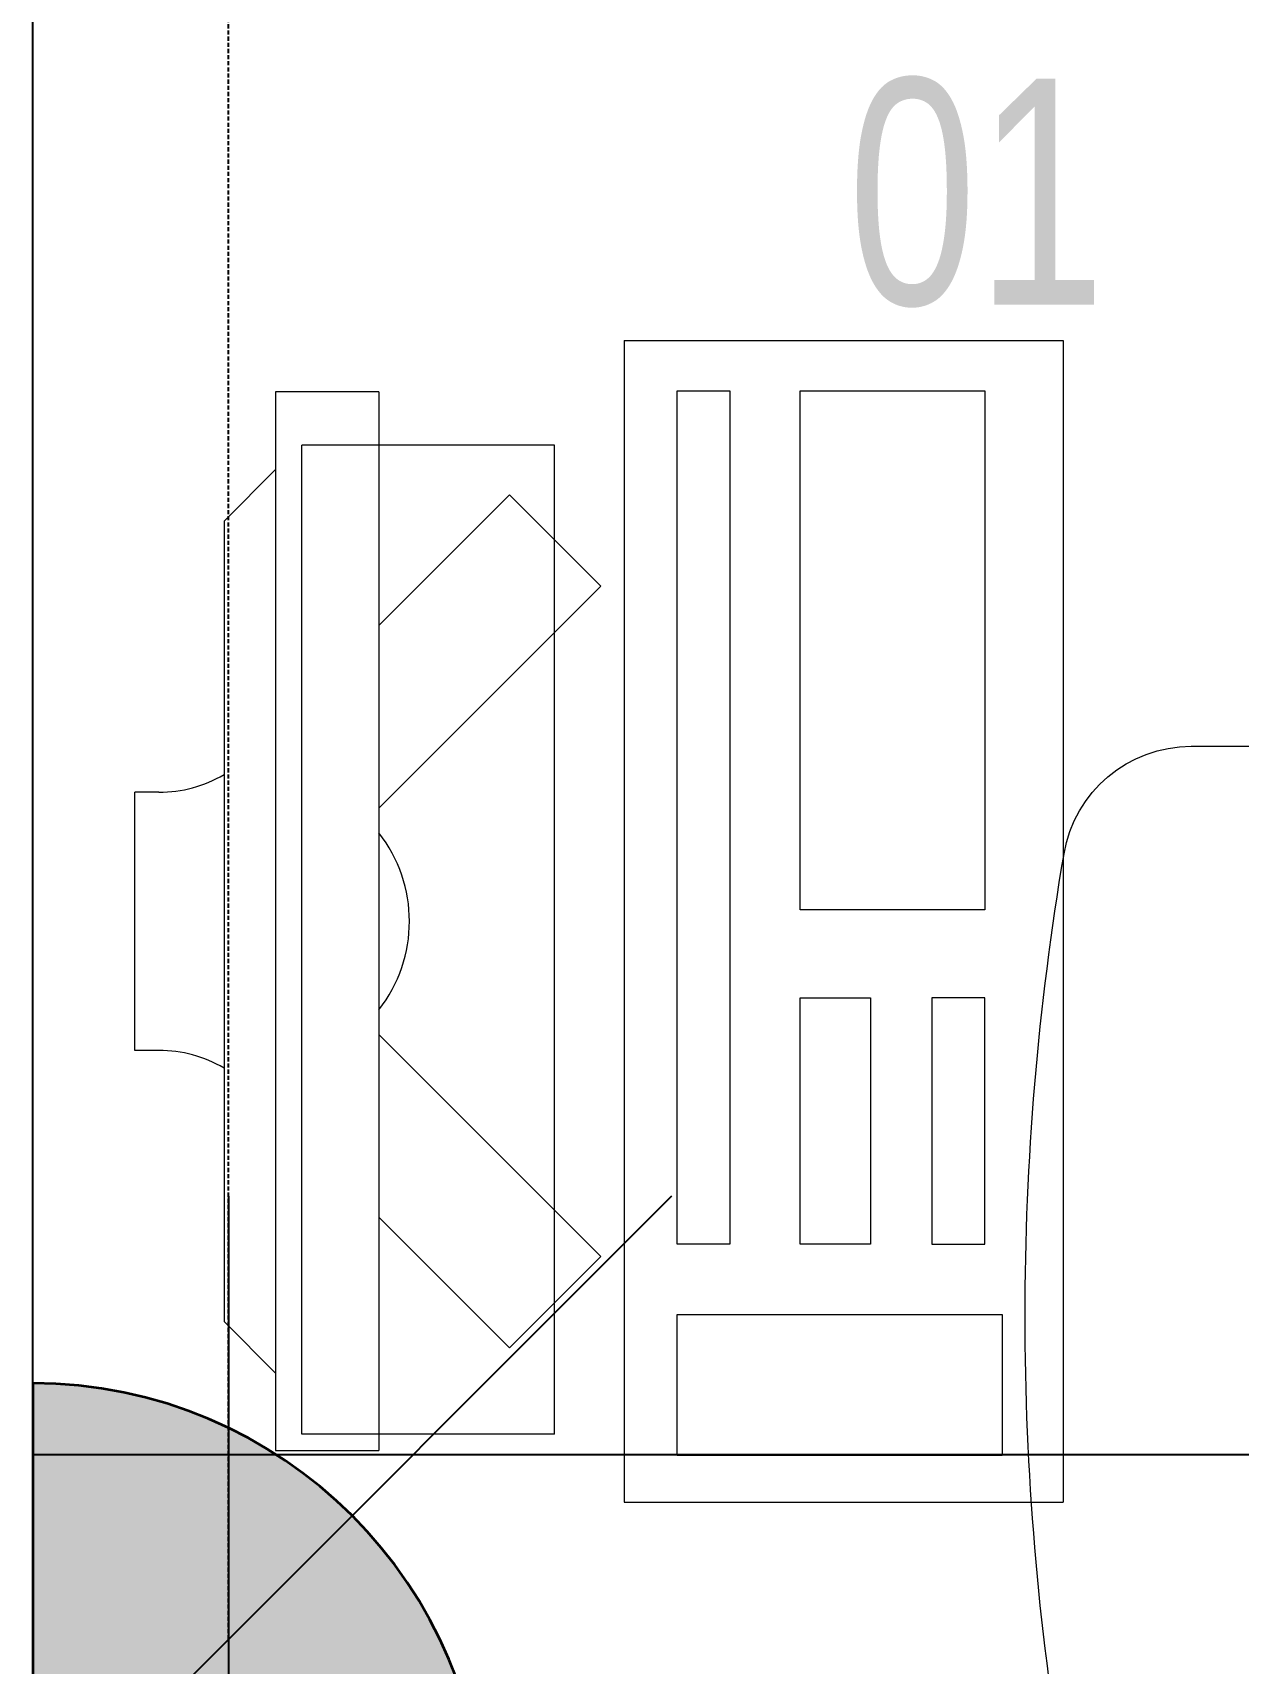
# Model space of a CAD drawing. Extents: x -178977 to 231842, y -29287 to 19916.
# Drawn here: x 29316 to 29783, y 3159 to 3791 of the extents above; entities that cross this region are included whole.
import ezdxf
from ezdxf.enums import TextEntityAlignment as Align

# ---------------------------------------------------------------- set-up
doc = ezdxf.new("R2010")
doc.units = 0
doc.header["$LTSCALE"] = 0.25
doc.linetypes.add('DASHDOT', pattern=[25.4, 12.7, -6.35, 0, -6.35])
doc.linetypes.add('HIDDEN', pattern=[9.525, 6.35, -3.175])
for name, color, linetype, lineweight in [('01-First Floor-FUR$0$72_EGR_EQP_TAG', 142, 'Continuous', 5), ('01-First Floor-FUR$0$LOADING', 253, 'Continuous', 5), ('01-First Floor-FUR$0$Walls', 251, 'Continuous', 5), ('E-LITE-CLNG-CNDT', 6, 'DASHDOT', 35), ('E-LITE-EXIT-NUMB', 6, 'Continuous', 25), ('E-POWR-FLOR-CNDT', 6, 'HIDDEN', 25), ('E-POWR-WALL @ 100', 4, 'Continuous', 35)]:
    doc.layers.add(name, color=color, linetype=linetype, lineweight=lineweight)
doc.layers.add('01-First Floor-FUR$0$FALSE CEILING', color=251, linetype='Continuous')
doc.styles.add('01-First Floor-FUR$0$X3G_ENTITY_257CFD', font='swisscl.ttf', dxfattribs={"height": 200})
doc.styles.add('DC_SIMPLEX', font='SIMPLEX.shx', dxfattribs={"width": 0.7})

# ---------------------------------------------------------------- blocks, each defined once
blk = doc.blocks.new('01-First Floor-FUR$0$ITCWLS1-P')
at = {"layer": '01-First Floor-FUR$0$LOADING'}
for p, q in [((-0.17, 0.45), (-0.17, 0)), ((-0.17, 0.45), (0, 0.45)), ((0, 0.45), (0, 0)), ((-0.26509, 0.43, 0), (-0.30509, 0.43, 0)), ((-0.30509, 0.43, 0), (-0.30509, 0.02, 0)), ((-0.26509, 0.43, 0), (-0.26509, 0.02, 0)), ((-0.14957, 0.43047), (-0.12914, 0.43047)), ((-0.12914, 0.43047), (-0.12914, 0.40893)), ((-0.197, 0.40939), (-0.295, 0.40939)), ((-0.295, 0.02639), (-0.295, 0.40939)), ((-0.197, 0.02639), (-0.197, 0.40939)), ((-0.32509, 0.38, 0), (-0.30509, 0.4, 0)), ((-0.32509, 0.38, 0), (-0.32509, 0.07, 0)), ((-0.35032, 0.275), (-0.35961, 0.275)), ((-0.35961, 0.175), (-0.35961, 0.275)), ((-0.35032, 0.175), (-0.35961, 0.175)), ((-0.32509, 0.07, 0), (-0.30509, 0.05, 0)), ((-0.197, 0.02639), (-0.295, 0.02639)), ((-0.30509, 0.02, 0), (-0.26509, 0.02, 0)), ((-0.17, 0), (0, 0))]:
    blk.add_line(p, q, dxfattribs=at)
at = {"layer": '01-First Floor-FUR$0$LOADING', "extrusion": (2.48281e-10, 3.18408e-10, -1)}
for p, q in [((-0.26509, 0.33952), (-0.21443, 0.39019)), ((-0.17907, 0.35483), (-0.21443, 0.39019)), ((-0.26509, 0.26881), (-0.17907, 0.35483))]:
    blk.add_line(p, q, dxfattribs=at)
at = {"layer": '01-First Floor-FUR$0$LOADING', "extrusion": (2.48281e-10, -3.18408e-10, -1)}
for p, q in [((-0.26509, 0.18119), (-0.17907, 0.09517)), ((-0.26509, 0.11048), (-0.21443, 0.05981)), ((-0.17907, 0.09517), (-0.21443, 0.05981))]:
    blk.add_line(p, q, dxfattribs=at)
at = {"layer": '01-First Floor-FUR$0$LOADING'}
for points in [[(-0.12914, 0.40893), (-0.12914, 0.09996), (-0.14957, 0.09996), (-0.14957, 0.43047)], [(-0.14957, 0.09997), (-0.14957, 0.09997), (-0.14957, 0.09997), (-0.14957, 0.09997), (-0.14957, 0.09997), (-0.14957, 0.09997), (-0.14957, 0.09997), (-0.14957, 0.09997), (-0.14957, 0.09997)], [(-0.14957, 0.09997), (-0.14957, 0.09997), (-0.14957, 0.09997), (-0.14957, 0.09997), (-0.14957, 0.09997), (-0.14957, 0.09997), (-0.14957, 0.09997), (-0.14957, 0.09997), (-0.14957, 0.09997), (-0.14957, 0.09997), (-0.14957, 0.09997), (-0.14957, 0.09997), (-0.14957, 0.09997), (-0.14957, 0.09997), (-0.14957, 0.09997), (-0.14957, 0.09997), (-0.14957, 0.09997), (-0.14957, 0.09997)], [(-0.14957, 0.09996), (-0.14957, 0.09996), (-0.14957, 0.09996), (-0.14957, 0.09996), (-0.14957, 0.09996), (-0.14957, 0.09996), (-0.14957, 0.09996), (-0.14957, 0.09996), (-0.14957, 0.09996), (-0.14957, 0.09996)], [(-0.14957, 0.09996), (-0.14957, 0.09996), (-0.14957, 0.09996), (-0.14957, 0.09996), (-0.14957, 0.09996), (-0.14957, 0.09996), (-0.14957, 0.09996)], [(-0.14957, 0.09997), (-0.14957, 0.09997), (-0.14957, 0.09997), (-0.14957, 0.09997), (-0.14957, 0.09997), (-0.14957, 0.09997), (-0.14957, 0.09997), (-0.14957, 0.09997), (-0.14957, 0.09997), (-0.14957, 0.09997)], [(-0.14957, 0.09997), (-0.14957, 0.09997), (-0.14957, 0.09997), (-0.14957, 0.09997), (-0.14957, 0.09997), (-0.14957, 0.09997), (-0.14957, 0.09997), (-0.14957, 0.09997), (-0.14957, 0.09997), (-0.14957, 0.09997), (-0.14957, 0.09997), (-0.14957, 0.09997), (-0.14957, 0.09997), (-0.14957, 0.09997), (-0.14957, 0.09997)], [(-0.14957, 0.09997), (-0.14957, 0.09997), (-0.14957, 0.09997), (-0.14957, 0.09997), (-0.14957, 0.09997), (-0.14957, 0.09997), (-0.14957, 0.09997), (-0.14957, 0.09997), (-0.14957, 0.09997), (-0.14957, 0.09997)], [(-0.14957, 0.09997), (-0.14957, 0.09997), (-0.14957, 0.09997), (-0.14957, 0.09997), (-0.14957, 0.09997), (-0.14957, 0.09997), (-0.14957, 0.09997), (-0.14957, 0.09997), (-0.14957, 0.09997), (-0.14957, 0.09997)], [(-0.14957, 0.09996), (-0.14957, 0.09996), (-0.14957, 0.09996), (-0.14957, 0.09996), (-0.14957, 0.09996), (-0.14957, 0.09996), (-0.14957, 0.09996), (-0.14957, 0.09996), (-0.14957, 0.09996), (-0.14957, 0.09996), (-0.14957, 0.09996), (-0.14957, 0.09996), (-0.14957, 0.09996), (-0.14957, 0.09996), (-0.14957, 0.09996), (-0.14957, 0.09996), (-0.14957, 0.09996), (-0.14957, 0.09996), (-0.14957, 0.09997), (-0.14957, 0.09997), (-0.14957, 0.09997), (-0.14957, 0.09997), (-0.14957, 0.09997), (-0.14957, 0.09997), (-0.14957, 0.09997), (-0.14957, 0.09997), (-0.14957, 0.09997), (-0.14957, 0.09997), (-0.14957, 0.09997), (-0.14957, 0.09997), (-0.14957, 0.09997), (-0.14957, 0.09997), (-0.14956, 0.09997), (-0.14956, 0.09997), (-0.14956, 0.09997), (-0.14956, 0.09996), (-0.14956, 0.09996), (-0.14956, 0.09996), (-0.14956, 0.09996), (-0.14956, 0.09996), (-0.14956, 0.09996), (-0.14956, 0.09996), (-0.14956, 0.09996), (-0.14956, 0.09996), (-0.14956, 0.09996), (-0.14956, 0.09996), (-0.14956, 0.09996), (-0.14956, 0.09996), (-0.14957, 0.09996), (-0.14957, 0.09996), (-0.14957, 0.09996), (-0.14957, 0.09996), (-0.14957, 0.09996), (-0.14957, 0.09996)], [(-0.14957, 0.09996), (-0.14957, 0.09996), (-0.14957, 0.09996), (-0.14957, 0.09996), (-0.14957, 0.09996), (-0.14957, 0.09996), (-0.14957, 0.09996), (-0.14957, 0.09996), (-0.14957, 0.09996), (-0.14957, 0.09996), (-0.14957, 0.09997), (-0.14957, 0.09997), (-0.14957, 0.09997), (-0.14957, 0.09996), (-0.14957, 0.09996), (-0.14957, 0.09996), (-0.14957, 0.09996), (-0.14957, 0.09996), (-0.14957, 0.09996), (-0.14957, 0.09997), (-0.14957, 0.09997), (-0.14957, 0.09997), (-0.14957, 0.09997), (-0.14957, 0.09997), (-0.14957, 0.09997), (-0.14957, 0.09997), (-0.14957, 0.09997), (-0.14957, 0.09997), (-0.14957, 0.09997), (-0.14957, 0.09997), (-0.14957, 0.09997), (-0.14957, 0.09997), (-0.14957, 0.09997), (-0.14957, 0.09997), (-0.14957, 0.09997), (-0.14957, 0.09997), (-0.14957, 0.09997), (-0.14957, 0.09997), (-0.14957, 0.09997), (-0.14957, 0.09997), (-0.14957, 0.09997), (-0.14957, 0.09997), (-0.14957, 0.09997), (-0.14957, 0.09997), (-0.14957, 0.09997), (-0.14957, 0.09997), (-0.14957, 0.09997), (-0.14957, 0.09997), (-0.14957, 0.09997), (-0.14957, 0.09997), (-0.14957, 0.09997), (-0.14957, 0.09997), (-0.14957, 0.09997), (-0.14957, 0.09997), (-0.14957, 0.09997), (-0.14957, 0.09997), (-0.14957, 0.09997), (-0.14957, 0.09997), (-0.14957, 0.09997), (-0.14957, 0.09997), (-0.14957, 0.09997), (-0.14957, 0.09997), (-0.14957, 0.09997), (-0.14957, 0.09997), (-0.14957, 0.09997), (-0.14957, 0.09997), (-0.14957, 0.09997), (-0.14957, 0.09997), (-0.14957, 0.09997), (-0.14957, 0.09997), (-0.14957, 0.09997), (-0.14957, 0.09997), (-0.14957, 0.09997), (-0.14957, 0.09997), (-0.14957, 0.09997), (-0.14957, 0.09997), (-0.14957, 0.09997), (-0.14957, 0.09997), (-0.14957, 0.09997), (-0.14957, 0.09997), (-0.14956, 0.09997), (-0.14957, 0.09997), (-0.14957, 0.09997), (-0.14957, 0.09997), (-0.14957, 0.09997), (-0.14956, 0.09997), (-0.14957, 0.09997), (-0.14957, 0.09997), (-0.14957, 0.09997), (-0.14957, 0.09997), (-0.14957, 0.09997), (-0.14957, 0.09997), (-0.14957, 0.09997), (-0.14957, 0.09997), (-0.14957, 0.09997), (-0.14957, 0.09997), (-0.14956, 0.09997), (-0.14957, 0.09996), (-0.14957, 0.09996), (-0.14957, 0.09996), (-0.14956, 0.09996), (-0.14957, 0.09996), (-0.14957, 0.09996), (-0.14957, 0.09996), (-0.14957, 0.09996), (-0.14957, 0.09996), (-0.14957, 0.09996), (-0.14957, 0.09996), (-0.14957, 0.09996), (-0.14957, 0.09996), (-0.14957, 0.09996)], [(-0.14957, 0.09996), (-0.14957, 0.09996), (-0.14957, 0.09996), (-0.14957, 0.09996), (-0.14957, 0.09996), (-0.14957, 0.09996), (-0.14957, 0.09996), (-0.14957, 0.09996)], [(-0.14957, 0.09996), (-0.14957, 0.09996), (-0.14957, 0.09996), (-0.14957, 0.09996), (-0.14957, 0.09996), (-0.14957, 0.09996), (-0.14957, 0.09996), (-0.14957, 0.09996), (-0.14957, 0.09996), (-0.14957, 0.09996), (-0.14957, 0.09996), (-0.14957, 0.09996), (-0.14957, 0.09996), (-0.14957, 0.09996), (-0.14957, 0.09996), (-0.14957, 0.09996), (-0.14957, 0.09996), (-0.14957, 0.09996), (-0.14957, 0.09996), (-0.14957, 0.09996), (-0.14957, 0.09996), (-0.14957, 0.09996), (-0.14957, 0.09996), (-0.14957, 0.09996), (-0.14957, 0.09996), (-0.14957, 0.09996), (-0.14957, 0.09996), (-0.14957, 0.09996), (-0.14957, 0.09996), (-0.14957, 0.09996), (-0.14957, 0.09996), (-0.14957, 0.09996), (-0.14957, 0.09996), (-0.14957, 0.09996), (-0.14957, 0.09996), (-0.14957, 0.09996), (-0.14957, 0.09996), (-0.14957, 0.09996), (-0.14957, 0.09996), (-0.14957, 0.09996), (-0.14957, 0.09996), (-0.14957, 0.09996), (-0.14957, 0.09996), (-0.14957, 0.09996), (-0.14957, 0.09996), (-0.14957, 0.09996), (-0.14957, 0.09996), (-0.14957, 0.09996), (-0.14956, 0.09996), (-0.14956, 0.09996), (-0.14956, 0.09996), (-0.14956, 0.09996), (-0.14957, 0.09996), (-0.14957, 0.09996), (-0.14957, 0.09996), (-0.14957, 0.09996), (-0.14957, 0.09996), (-0.14957, 0.09996), (-0.14956, 0.09996), (-0.14957, 0.09996), (-0.14957, 0.09996), (-0.14957, 0.09996), (-0.14957, 0.09996), (-0.14957, 0.09996), (-0.14957, 0.09996), (-0.14957, 0.09996), (-0.14957, 0.09996), (-0.14957, 0.09996), (-0.14957, 0.09996), (-0.14956, 0.09996), (-0.14956, 0.09996), (-0.14957, 0.09996), (-0.14957, 0.09996), (-0.14957, 0.09996), (-0.14957, 0.09996), (-0.14957, 0.09996), (-0.14957, 0.09996), (-0.14957, 0.09996), (-0.14957, 0.09996), (-0.14957, 0.09996), (-0.14957, 0.09996), (-0.14957, 0.09996), (-0.14957, 0.09996), (-0.14957, 0.09996), (-0.14957, 0.09996), (-0.14957, 0.09996), (-0.14957, 0.09996), (-0.14957, 0.09996), (-0.14957, 0.09996)], [(-0.14957, 0.09996), (-0.14957, 0.09996), (-0.14957, 0.09996), (-0.14957, 0.09996), (-0.14957, 0.09996), (-0.14957, 0.09996), (-0.14957, 0.09996), (-0.14957, 0.09996), (-0.14957, 0.09996), (-0.14957, 0.09996), (-0.14957, 0.09996), (-0.14957, 0.09996)], [(-0.14957, 0.09996), (-0.14957, 0.09996), (-0.14956, 0.09996), (-0.14956, 0.09996), (-0.14956, 0.09996), (-0.14956, 0.09996), (-0.14957, 0.09996)], [(-0.14957, 0.09996), (-0.14957, 0.09996), (-0.14957, 0.09996), (-0.14957, 0.09996), (-0.14957, 0.09996), (-0.14957, 0.09996), (-0.14957, 0.09996), (-0.14957, 0.09996), (-0.14957, 0.09996), (-0.14956, 0.09996), (-0.14956, 0.09996), (-0.14956, 0.09996), (-0.14956, 0.09996), (-0.14956, 0.09996), (-0.14956, 0.09996), (-0.14956, 0.09996), (-0.14957, 0.09996)]]:
    blk.add_lwpolyline(points, dxfattribs=at)
for points in [[(-0.1019, 0.43047), (-0.03039, 0.43047), (-0.03039, 0.22944), (-0.1019, 0.22944)], [(-0.1019, 0.19536), (-0.07466, 0.19536), (-0.07466, 0.09996), (-0.1019, 0.09996)], [(-0.03039, 0.19536), (-0.05082, 0.19536), (-0.05082, 0.09996), (-0.03039, 0.09996)], [(-0.14956, 0.09996), (-0.14956, 0.09996), (-0.14956, 0.09996), (-0.14956, 0.09996), (-0.14956, 0.09996), (-0.14956, 0.09996), (-0.14956, 0.09996), (-0.14956, 0.09996), (-0.14957, 0.09996), (-0.14957, 0.09996), (-0.14957, 0.09996), (-0.14957, 0.09996), (-0.14957, 0.09996), (-0.14957, 0.09996), (-0.14957, 0.09996), (-0.14957, 0.09996), (-0.14957, 0.09996), (-0.14957, 0.09996), (-0.14957, 0.09996), (-0.14957, 0.09996), (-0.14957, 0.09996), (-0.14957, 0.09996), (-0.14957, 0.09996), (-0.14957, 0.09996), (-0.14957, 0.09996), (-0.14957, 0.09996), (-0.14957, 0.09996), (-0.14957, 0.09996), (-0.14957, 0.09996), (-0.14957, 0.09996), (-0.14957, 0.09996), (-0.14957, 0.09996), (-0.14957, 0.09996), (-0.14957, 0.09996), (-0.14957, 0.09996), (-0.14957, 0.09996), (-0.14957, 0.09996), (-0.14957, 0.09996), (-0.14957, 0.09996), (-0.14957, 0.09996), (-0.14957, 0.09996), (-0.14957, 0.09996), (-0.14957, 0.09996), (-0.14957, 0.09996), (-0.14957, 0.09996), (-0.14957, 0.09996), (-0.14957, 0.09996), (-0.14957, 0.09996), (-0.14957, 0.09996), (-0.14957, 0.09996), (-0.14957, 0.09996), (-0.14957, 0.09996), (-0.14957, 0.09996), (-0.14957, 0.09996), (-0.14957, 0.09996), (-0.14957, 0.09996), (-0.14957, 0.09996), (-0.14956, 0.09996), (-0.14956, 0.09996), (-0.14956, 0.09996), (-0.14956, 0.09996), (-0.14956, 0.09996), (-0.14956, 0.09996), (-0.14956, 0.09996), (-0.14956, 0.09996), (-0.14956, 0.09996), (-0.14956, 0.09996), (-0.14956, 0.09996), (-0.14956, 0.09996), (-0.14956, 0.09996), (-0.14956, 0.09996), (-0.14956, 0.09996), (-0.14956, 0.09996), (-0.14956, 0.09996), (-0.14956, 0.09996), (-0.14956, 0.09996), (-0.14956, 0.09996), (-0.14956, 0.09996), (-0.14956, 0.09996), (-0.14956, 0.09996), (-0.14956, 0.09996), (-0.14956, 0.09996), (-0.14956, 0.09996), (-0.14956, 0.09996), (-0.14956, 0.09996), (-0.14956, 0.09996), (-0.14956, 0.09996), (-0.14956, 0.09996), (-0.14956, 0.09996), (-0.14957, 0.09996), (-0.14957, 0.09996), (-0.14957, 0.09996), (-0.14957, 0.09996), (-0.14957, 0.09996), (-0.14957, 0.09996), (-0.14957, 0.09996), (-0.14957, 0.09996), (-0.14957, 0.09996), (-0.14957, 0.09996), (-0.14957, 0.09996), (-0.14957, 0.09996), (-0.14957, 0.09996), (-0.14957, 0.09996), (-0.14957, 0.09996), (-0.14957, 0.09996), (-0.14957, 0.09996), (-0.14957, 0.09996), (-0.14957, 0.09996), (-0.14957, 0.09996), (-0.14957, 0.09996), (-0.14957, 0.09996), (-0.14957, 0.09996), (-0.14957, 0.09996), (-0.14957, 0.09996), (-0.14957, 0.09996), (-0.14957, 0.09996), (-0.14957, 0.09996), (-0.14957, 0.09996), (-0.14957, 0.09996), (-0.14957, 0.09996), (-0.14957, 0.09996), (-0.14957, 0.09996), (-0.14957, 0.09996), (-0.14957, 0.09996), (-0.14957, 0.09996), (-0.14957, 0.09996), (-0.14957, 0.09996), (-0.14957, 0.09996), (-0.14957, 0.09996), (-0.14957, 0.09996), (-0.14957, 0.09996), (-0.14957, 0.09996), (-0.14957, 0.09996), (-0.14957, 0.09996), (-0.14957, 0.09996), (-0.14957, 0.09996), (-0.14957, 0.09996), (-0.14957, 0.09996), (-0.14957, 0.09996), (-0.14957, 0.09996), (-0.14957, 0.09996), (-0.14957, 0.09996), (-0.14957, 0.09996), (-0.14957, 0.09996), (-0.14957, 0.09996), (-0.14957, 0.09996), (-0.14957, 0.09996), (-0.14957, 0.09996), (-0.14957, 0.09996), (-0.14957, 0.09996), (-0.14957, 0.09996), (-0.14957, 0.09996), (-0.14957, 0.09996), (-0.14957, 0.09996), (-0.14956, 0.09996), (-0.14956, 0.09996), (-0.14956, 0.09996), (-0.14956, 0.09996), (-0.14956, 0.09996), (-0.14956, 0.09996), (-0.14956, 0.09996), (-0.14956, 0.09996), (-0.14956, 0.09996), (-0.14956, 0.09996), (-0.14956, 0.09996), (-0.14956, 0.09996), (-0.14956, 0.09996), (-0.14956, 0.09996), (-0.14956, 0.09996), (-0.14956, 0.09996), (-0.14956, 0.09996), (-0.14956, 0.09996), (-0.14956, 0.09996), (-0.14956, 0.09996), (-0.14956, 0.09996), (-0.14956, 0.09996), (-0.14956, 0.09996), (-0.14956, 0.09996), (-0.14956, 0.09996), (-0.14956, 0.09996), (-0.14956, 0.09996), (-0.14956, 0.09996), (-0.14956, 0.09996), (-0.14956, 0.09996), (-0.14956, 0.09996), (-0.14956, 0.09996), (-0.14956, 0.09996), (-0.14956, 0.09996), (-0.14956, 0.09996), (-0.14956, 0.09996), (-0.14956, 0.09996), (-0.14956, 0.09996), (-0.14956, 0.09996), (-0.14956, 0.09996), (-0.14956, 0.09996), (-0.14956, 0.09996), (-0.14956, 0.09996), (-0.14956, 0.09996), (-0.14956, 0.09996), (-0.14956, 0.09996), (-0.14956, 0.09996), (-0.14957, 0.09996), (-0.14957, 0.09996), (-0.14957, 0.09996), (-0.14957, 0.09996), (-0.14957, 0.09996), (-0.14957, 0.09996), (-0.14957, 0.09996), (-0.14957, 0.09996), (-0.14957, 0.09996), (-0.14957, 0.09996), (-0.14957, 0.09996), (-0.14957, 0.09996), (-0.14957, 0.09996), (-0.14957, 0.09996), (-0.14957, 0.09996), (-0.14957, 0.09996), (-0.14957, 0.09996), (-0.14957, 0.09996), (-0.14957, 0.09996), (-0.14957, 0.09996), (-0.14957, 0.09996), (-0.14957, 0.09996), (-0.14957, 0.09996), (-0.14957, 0.09996), (-0.14957, 0.09996), (-0.14957, 0.09996), (-0.14957, 0.09996), (-0.14957, 0.09996), (-0.14957, 0.09996), (-0.14957, 0.09996), (-0.14957, 0.09996), (-0.14957, 0.09996), (-0.14957, 0.09996), (-0.14957, 0.09996), (-0.14956, 0.09996), (-0.14956, 0.09996), (-0.14956, 0.09996), (-0.14956, 0.09996), (-0.14956, 0.09996), (-0.14956, 0.09996), (-0.14956, 0.09996), (-0.14956, 0.09996), (-0.14956, 0.09996), (-0.14956, 0.09996), (-0.14956, 0.09996), (-0.14956, 0.09996), (-0.14956, 0.09996), (-0.14956, 0.09996), (-0.14956, 0.09996), (-0.14956, 0.09996), (-0.14956, 0.09996), (-0.14956, 0.09996), (-0.14956, 0.09996), (-0.14956, 0.09996), (-0.14956, 0.09996), (-0.14956, 0.09996), (-0.14956, 0.09996), (-0.14956, 0.09996), (-0.14956, 0.09996), (-0.14956, 0.09996), (-0.14956, 0.09996), (-0.14956, 0.09996), (-0.14956, 0.09996), (-0.14956, 0.09996), (-0.14956, 0.09996), (-0.14956, 0.09996), (-0.14956, 0.09996), (-0.14956, 0.09996), (-0.14956, 0.09996), (-0.14956, 0.09996), (-0.14956, 0.09996), (-0.14956, 0.09996), (-0.14956, 0.09996), (-0.14956, 0.09996), (-0.14956, 0.09996), (-0.14956, 0.09996)], [(-0.14957, 0.09996), (-0.14957, 0.09996), (-0.14957, 0.09996), (-0.14957, 0.09996), (-0.14957, 0.09996), (-0.14957, 0.09996), (-0.14957, 0.09996), (-0.14957, 0.09996), (-0.14957, 0.09996), (-0.14957, 0.09996), (-0.14957, 0.09996), (-0.14957, 0.09996), (-0.14957, 0.09996), (-0.14957, 0.09996), (-0.14957, 0.09996), (-0.14957, 0.09996), (-0.14957, 0.09996), (-0.14957, 0.09996), (-0.14957, 0.09996), (-0.14957, 0.09996), (-0.14957, 0.09996), (-0.14957, 0.09996), (-0.14957, 0.09996), (-0.14957, 0.09996), (-0.14957, 0.09996), (-0.14957, 0.09996), (-0.14957, 0.09996), (-0.14957, 0.09996), (-0.14957, 0.09996), (-0.14957, 0.09996), (-0.14957, 0.09996), (-0.14957, 0.09996), (-0.14957, 0.09996), (-0.14957, 0.09996), (-0.14957, 0.09996), (-0.14957, 0.09996), (-0.14957, 0.09996), (-0.14957, 0.09996), (-0.14957, 0.09996), (-0.14957, 0.09996), (-0.14957, 0.09996), (-0.14957, 0.09996), (-0.14957, 0.09996), (-0.14957, 0.09996), (-0.14957, 0.09996), (-0.14957, 0.09996), (-0.14957, 0.09996), (-0.14957, 0.09996), (-0.14957, 0.09996), (-0.14957, 0.09996), (-0.14957, 0.09996), (-0.14957, 0.09996), (-0.14957, 0.09996), (-0.14957, 0.09996), (-0.14957, 0.09996), (-0.14957, 0.09996), (-0.14957, 0.09996), (-0.14957, 0.09996), (-0.14957, 0.09996), (-0.14957, 0.09996), (-0.14957, 0.09996), (-0.14957, 0.09996), (-0.14957, 0.09996), (-0.14957, 0.09996), (-0.14957, 0.09996), (-0.14957, 0.09996), (-0.14957, 0.09996), (-0.14957, 0.09996), (-0.14957, 0.09996), (-0.14957, 0.09996), (-0.14957, 0.09996), (-0.14957, 0.09996), (-0.14957, 0.09996), (-0.14957, 0.09996), (-0.14957, 0.09996), (-0.14957, 0.09996), (-0.14957, 0.09996), (-0.14957, 0.09996), (-0.14957, 0.09996), (-0.14957, 0.09996), (-0.14957, 0.09996), (-0.14957, 0.09996), (-0.14957, 0.09996), (-0.14957, 0.09996), (-0.14957, 0.09996), (-0.14957, 0.09996), (-0.14957, 0.09996), (-0.14957, 0.09996), (-0.14957, 0.09996), (-0.14957, 0.09996), (-0.14957, 0.09996), (-0.14957, 0.09996), (-0.14957, 0.09996), (-0.14957, 0.09996), (-0.14957, 0.09996), (-0.14957, 0.09996), (-0.14957, 0.09996), (-0.14957, 0.09996), (-0.14957, 0.09996), (-0.14957, 0.09996), (-0.14957, 0.09996), (-0.14957, 0.09996), (-0.14957, 0.09996), (-0.14957, 0.09996), (-0.14957, 0.09996), (-0.14957, 0.09996), (-0.14957, 0.09996), (-0.14957, 0.09996), (-0.14957, 0.09996), (-0.14957, 0.09996), (-0.14957, 0.09996), (-0.14957, 0.09996), (-0.14957, 0.09996), (-0.14957, 0.09996), (-0.14957, 0.09996), (-0.14957, 0.09996), (-0.14957, 0.09996), (-0.14957, 0.09996), (-0.14957, 0.09996), (-0.14957, 0.09996), (-0.14957, 0.09996), (-0.14957, 0.09996), (-0.14957, 0.09996), (-0.14957, 0.09996), (-0.14957, 0.09996), (-0.14957, 0.09996), (-0.14957, 0.09996), (-0.14957, 0.09996), (-0.14957, 0.09996), (-0.14957, 0.09996), (-0.14957, 0.09996), (-0.14957, 0.09996), (-0.14957, 0.09996), (-0.14957, 0.09996), (-0.14957, 0.09996), (-0.14957, 0.09996), (-0.14957, 0.09996), (-0.14957, 0.09996), (-0.14957, 0.09996), (-0.14957, 0.09996), (-0.14957, 0.09996), (-0.14957, 0.09996), (-0.14957, 0.09996), (-0.14957, 0.09996), (-0.14957, 0.09996), (-0.14957, 0.09996), (-0.14957, 0.09996), (-0.14957, 0.09996), (-0.14957, 0.09996), (-0.14957, 0.09996), (-0.14957, 0.09996), (-0.14957, 0.09996), (-0.14957, 0.09996), (-0.14957, 0.09996), (-0.14957, 0.09996), (-0.14957, 0.09996), (-0.14957, 0.09996), (-0.14957, 0.09996), (-0.14957, 0.09996), (-0.14957, 0.09996), (-0.14957, 0.09996), (-0.14957, 0.09996), (-0.14957, 0.09996), (-0.14957, 0.09996), (-0.14957, 0.09996), (-0.14957, 0.09996), (-0.14957, 0.09996), (-0.14957, 0.09996), (-0.14957, 0.09996), (-0.14957, 0.09996), (-0.14957, 0.09996), (-0.14957, 0.09996), (-0.14957, 0.09996), (-0.14957, 0.09996), (-0.14957, 0.09996), (-0.14957, 0.09996), (-0.14957, 0.09996), (-0.14957, 0.09996), (-0.14957, 0.09996), (-0.14957, 0.09996), (-0.14957, 0.09996), (-0.14957, 0.09996), (-0.14957, 0.09996), (-0.14957, 0.09996), (-0.14957, 0.09996), (-0.14957, 0.09996), (-0.14957, 0.09996), (-0.14957, 0.09996), (-0.14957, 0.09996), (-0.14957, 0.09996), (-0.14957, 0.09996), (-0.14957, 0.09996), (-0.14957, 0.09996), (-0.14957, 0.09996), (-0.14957, 0.09996), (-0.14957, 0.09996), (-0.14957, 0.09996), (-0.14957, 0.09996), (-0.14957, 0.09996), (-0.14957, 0.09996), (-0.14957, 0.09996), (-0.14957, 0.09996), (-0.14957, 0.09996), (-0.14957, 0.09996), (-0.14957, 0.09996), (-0.14957, 0.09996), (-0.14957, 0.09996), (-0.14957, 0.09996), (-0.14957, 0.09996), (-0.14957, 0.09996), (-0.14957, 0.09996), (-0.14957, 0.09996), (-0.14957, 0.09996), (-0.14957, 0.09996)], [(-0.14957, 0.09996), (-0.14957, 0.09996), (-0.14957, 0.09996), (-0.14957, 0.09996), (-0.14957, 0.09996), (-0.14957, 0.09996), (-0.14957, 0.09996), (-0.14957, 0.09996), (-0.14957, 0.09996), (-0.14957, 0.09996), (-0.14957, 0.09996), (-0.14957, 0.09996), (-0.14957, 0.09996), (-0.14957, 0.09996), (-0.14957, 0.09996), (-0.14957, 0.09996), (-0.14957, 0.09996), (-0.14957, 0.09996), (-0.14957, 0.09996), (-0.14957, 0.09996), (-0.14957, 0.09996), (-0.14957, 0.09996), (-0.14957, 0.09996), (-0.14957, 0.09996), (-0.14957, 0.09996), (-0.14957, 0.09996), (-0.14957, 0.09996), (-0.14957, 0.09996), (-0.14957, 0.09996), (-0.14957, 0.09996), (-0.14957, 0.09996), (-0.14957, 0.09996), (-0.14957, 0.09996), (-0.14957, 0.09996), (-0.14957, 0.09996), (-0.14957, 0.09996), (-0.14957, 0.09996), (-0.14957, 0.09996), (-0.14957, 0.09996), (-0.14957, 0.09996), (-0.14957, 0.09996), (-0.14957, 0.09996), (-0.14957, 0.09996), (-0.14957, 0.09996), (-0.14957, 0.09996), (-0.14957, 0.09996), (-0.14957, 0.09996), (-0.14957, 0.09996), (-0.14957, 0.09996), (-0.14957, 0.09996), (-0.14957, 0.09996), (-0.14957, 0.09996), (-0.14957, 0.09996), (-0.14957, 0.09996), (-0.14957, 0.09996), (-0.14957, 0.09996), (-0.14957, 0.09996), (-0.14957, 0.09996), (-0.14957, 0.09996), (-0.14957, 0.09996), (-0.14957, 0.09996), (-0.14957, 0.09996), (-0.14957, 0.09996), (-0.14957, 0.09996), (-0.14957, 0.09996), (-0.14957, 0.09996), (-0.14957, 0.09996), (-0.14957, 0.09996), (-0.14957, 0.09996), (-0.14957, 0.09996), (-0.14957, 0.09996), (-0.14957, 0.09996), (-0.14957, 0.09996), (-0.14957, 0.09996), (-0.14957, 0.09996), (-0.14957, 0.09996), (-0.14957, 0.09996), (-0.14957, 0.09996), (-0.14957, 0.09996), (-0.14957, 0.09996), (-0.14957, 0.09996), (-0.14957, 0.09996), (-0.14957, 0.09996), (-0.14957, 0.09996), (-0.14957, 0.09996), (-0.14957, 0.09996), (-0.14957, 0.09996), (-0.14957, 0.09996), (-0.14957, 0.09996), (-0.14957, 0.09996), (-0.14957, 0.09996), (-0.14957, 0.09996), (-0.14957, 0.09996), (-0.14957, 0.09996), (-0.14957, 0.09996), (-0.14957, 0.09996), (-0.14957, 0.09996), (-0.14957, 0.09996), (-0.14957, 0.09996), (-0.14957, 0.09996), (-0.14957, 0.09996), (-0.14957, 0.09996), (-0.14957, 0.09996), (-0.14957, 0.09996), (-0.14957, 0.09996), (-0.14957, 0.09996), (-0.14957, 0.09996), (-0.14957, 0.09996), (-0.14957, 0.09996), (-0.14957, 0.09996), (-0.14957, 0.09996), (-0.14957, 0.09996), (-0.14957, 0.09996), (-0.14957, 0.09996), (-0.14957, 0.09996), (-0.14957, 0.09996), (-0.14957, 0.09996), (-0.14957, 0.09996), (-0.14957, 0.09996), (-0.14957, 0.09996), (-0.14957, 0.09996), (-0.14957, 0.09996), (-0.14957, 0.09996), (-0.14957, 0.09996), (-0.14957, 0.09996), (-0.14957, 0.09996), (-0.14957, 0.09996), (-0.14957, 0.09996), (-0.14957, 0.09996), (-0.14957, 0.09996), (-0.14957, 0.09996), (-0.14957, 0.09996), (-0.14957, 0.09996), (-0.14957, 0.09996), (-0.14957, 0.09996), (-0.14957, 0.09996), (-0.14957, 0.09996), (-0.14957, 0.09996), (-0.14957, 0.09996), (-0.14957, 0.09996), (-0.14957, 0.09996), (-0.14957, 0.09996), (-0.14957, 0.09996), (-0.14957, 0.09996), (-0.14957, 0.09996), (-0.14957, 0.09996), (-0.14957, 0.09996), (-0.14957, 0.09996), (-0.14957, 0.09996), (-0.14957, 0.09996), (-0.14957, 0.09996), (-0.14957, 0.09996), (-0.14957, 0.09996), (-0.14957, 0.09996), (-0.14957, 0.09996), (-0.14957, 0.09996), (-0.14957, 0.09996), (-0.14957, 0.09996), (-0.14957, 0.09996), (-0.14957, 0.09996), (-0.14957, 0.09996), (-0.14957, 0.09996), (-0.14957, 0.09996), (-0.14957, 0.09996), (-0.14957, 0.09996), (-0.14957, 0.09996), (-0.14957, 0.09996), (-0.14957, 0.09996), (-0.14957, 0.09996), (-0.14957, 0.09996), (-0.14957, 0.09996), (-0.14957, 0.09996), (-0.14957, 0.09996), (-0.14957, 0.09996), (-0.14957, 0.09996), (-0.14957, 0.09996), (-0.14957, 0.09996), (-0.14957, 0.09996), (-0.14957, 0.09996), (-0.14957, 0.09996), (-0.14957, 0.09996), (-0.14957, 0.09996), (-0.14957, 0.09996), (-0.14957, 0.09996), (-0.14957, 0.09996), (-0.14957, 0.09996), (-0.14957, 0.09996), (-0.14957, 0.09996), (-0.14957, 0.09996), (-0.14957, 0.09996), (-0.14957, 0.09996), (-0.14957, 0.09996), (-0.14957, 0.09996), (-0.14957, 0.09996), (-0.14957, 0.09996), (-0.14957, 0.09996), (-0.14957, 0.09996), (-0.14957, 0.09996), (-0.14957, 0.09996), (-0.14957, 0.09996), (-0.14957, 0.09996), (-0.14957, 0.09996), (-0.14957, 0.09996), (-0.14957, 0.09996), (-0.14957, 0.09996), (-0.14957, 0.09996), (-0.14957, 0.09996), (-0.14957, 0.09996), (-0.14957, 0.09996), (-0.14957, 0.09996), (-0.14957, 0.09996), (-0.14957, 0.09996), (-0.14957, 0.09996), (-0.14957, 0.09996), (-0.14957, 0.09996), (-0.14957, 0.09996), (-0.14957, 0.09996), (-0.14957, 0.09996), (-0.14957, 0.09996)], [(-0.14957, 0.0727), (-0.02358, 0.0727), (-0.02358, 0.01818), (-0.14957, 0.01818)]]:
    blk.add_lwpolyline(points, close=True, dxfattribs=at)
for centre, radius, start, end in [((-0.35032, 0.325), 0.05, 270, 300.30934), ((-0.3089, 0.225), 0.05564, 321.94311, 38.05689), ((-0.35032, 0.125), 0.05, 59.69066, 90)]:
    blk.add_arc(centre, radius, start, end, dxfattribs=at)
blk = doc.blocks.new('01-First Floor-FUR$0$GF21018-P')
at = {"color": 0}
blk.add_line((-0.2207, 0.47563), (-0.2207, 0.0675), dxfattribs=at)
for centre, radius, start, end in [((-0.0001, -0.52948), 1.06948, 80.36712, 99.63288), ((-0.1707, 0.47563), 0.05, 99.63288, 180)]:
    blk.add_arc(centre, radius, start, end, dxfattribs=at)
blk = doc.blocks.new('01-First Floor-FUR')
at = {"layer": '01-First Floor-FUR$0$FALSE CEILING', "linetype": 'Continuous'}
blk.add_line((29315.56, 3240), (32976, 3240), dxfattribs=at)
at = {"layer": '01-First Floor-FUR$0$FALSE CEILING'}
blk.add_lwpolyline([(29315.56, 5000), (32976, 5000), (32976, 1440), (29315.56, 1440)], close=True, dxfattribs=at)
at = {"layer": '01-First Floor-FUR$0$Walls'}
blk.add_line((29315.56, 2540), (29315.56, 5000), dxfattribs=at)
at = {"layer": '01-First Floor-FUR$0$LOADING', "extrusion": (8.01373e-06, 1.93988e-16, 1), "xscale": 1000.000000000011, "yscale": 1000.000000000011, "zscale": 1000.000000000011}
blk.add_blockref('01-First Floor-FUR$0$ITCWLS1-P', (29714.76, 3221.47, 0.13), dxfattribs=at)
at = {"layer": '01-First Floor-FUR$0$LOADING', "extrusion": (7.77426e-06, 2.24021e-05, 1), "xscale": -1000, "yscale": 1000.000000000001, "zscale": 1000, "rotation": 90.00141075505213}
blk.add_blockref('01-First Floor-FUR$0$GF21018-P', (30240.04, 3293.57, 0.21), dxfattribs=at)
at = {"layer": '01-First Floor-FUR$0$72_EGR_EQP_TAG', "insert": (29681.25, 3772.81, -0.11), "char_height": 87.473, "attachment_point": 2, "style": '01-First Floor-FUR$0$X3G_ENTITY_257CFD'}
blk.add_mtext('01', dxfattribs=at)
blk = doc.blocks.new('*U82')
h = blk.add_hatch(color=253)
edge = h.paths.add_edge_path()
edge.add_line((-1.75, 0), (1.75, 0))
edge.add_arc((0, 0), 1.75, 180, 360, ccw=False)
for p, q in [((-0.5, -1.6771), (-0.5, -3.2113)), ((0.5, -1.6771), (0.5, -3.2113))]:
    blk.add_line(p, q)
blk.add_lwpolyline([(-1.75, 0, 1), (1.75, 0)], format="xyb", close=True)
at = {"layer": 'Defpoints'}
for p, q in [((-2.4749, -2.4749), (0, 0)), ((2.4749, -2.4749), (0, 0)), ((2.4749, -0.7582), (-2.4749, -0.7582))]:
    blk.add_line(p, q, dxfattribs=at)
at = {"layer": 'E-LITE-EXIT-NUMB', "style": 'DC_SIMPLEX', "width": 0.7, "flags": 8}
blk.add_attdef('TYPE', text='', height=2, rotation=360, dxfattribs=at).set_placement((-2.682, 5.2383), align=Align.RIGHT)
blk.add_attdef('CIRCUIT', (2.682, 5.2383), '', height=2, rotation=360, dxfattribs=at)

msp = doc.modelspace()

# ---------------------------------------------------------------- linework, layer by layer
at = {"layer": 'E-POWR-FLOR-CNDT'}
msp.add_lwpolyline([(29391.38, 3168.38), (29391.38, 4206.07)], dxfattribs=at)

# ---------------------------------------------------------------- block references
at = {"layer": 'E-LITE-CLNG-CNDT'}
msp.add_blockref('01-First Floor-FUR', (0, 0), dxfattribs=at)
at = {"layer": 'E-POWR-WALL @ 100', "xscale": 100, "yscale": 100, "zscale": 100, "rotation": 90.00000000000001}
msp.add_blockref('*U82', (29315.56, 3092.56), dxfattribs=at)

doc.saveas('drawing.dxf')
